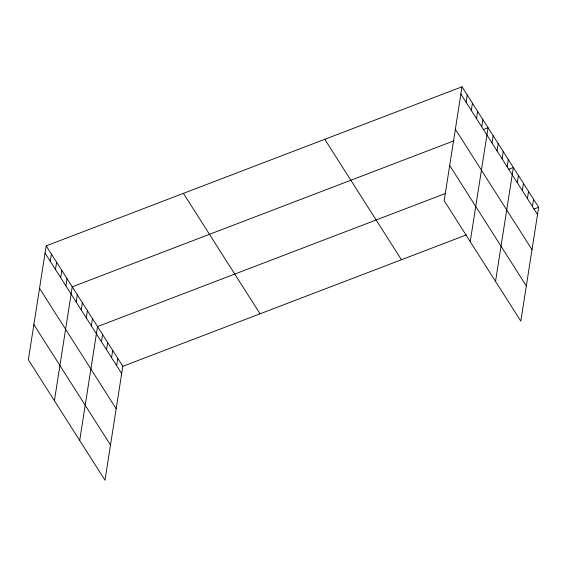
<?xml version="1.0" encoding="UTF-8"?>
<svg xmlns="http://www.w3.org/2000/svg" width="567" height="567" viewBox="0 0 567 567"><rect width="100%" height="100%" fill="white"/><g stroke="black" fill="none" stroke-linecap="round" stroke-linejoin="round"><path stroke-width="0.85" d="M46.182 245.865L28.35 359.762L104.987 480.199L122.826 366.303L46.182 245.865L462.013 86.801L538.65 207.238L520.818 321.135L444.174 200.697L462.013 86.801M50.265 261.302L51.399 254.051M55.474 269.488L56.608 262.245M60.683 277.681L61.817 270.431M65.9 285.874L67.034 278.624M54.411 400.706L72.243 286.817L453.961 140.793M76.169 302.013L77.303 294.762M81.223 309.958L82.357 302.714M86.283 317.91L87.417 310.659M91.344 325.855L92.478 318.611M79.699 440.453L97.531 326.557L445.152 193.588M101.458 341.759L102.592 334.509M106.518 349.704L107.652 342.461M111.571 357.657L112.713 350.406M116.632 365.602L117.766 358.358M466.088 102.237L467.222 94.987M471.297 110.423L472.431 103.18M476.507 118.616L477.641 111.366M481.723 126.81L482.857 119.559M470.234 241.641L488.067 127.752L483.197 129.609M491.993 142.948L493.127 135.697M497.046 150.893L498.18 143.649M502.107 158.845L503.241 151.595M507.167 166.797L508.301 159.547M495.523 281.388L513.362 167.499L508.486 169.356M517.281 182.694L518.415 175.444M522.342 190.64L523.476 183.396M527.395 198.592L528.536 191.341M532.456 206.537L533.59 199.293M122.826 366.303L466.386 234.887M533.781 209.103L538.65 207.238M460.872 94.044L537.516 214.489M455.365 129.241L532.002 249.686M449.688 165.5L526.325 285.945M324.785 139.291L401.429 259.736M183.41 193.368L260.047 313.813M45.048 253.109L121.692 373.554M39.541 288.305L116.178 408.75M33.864 324.565L110.501 445.01"/></g></svg>
